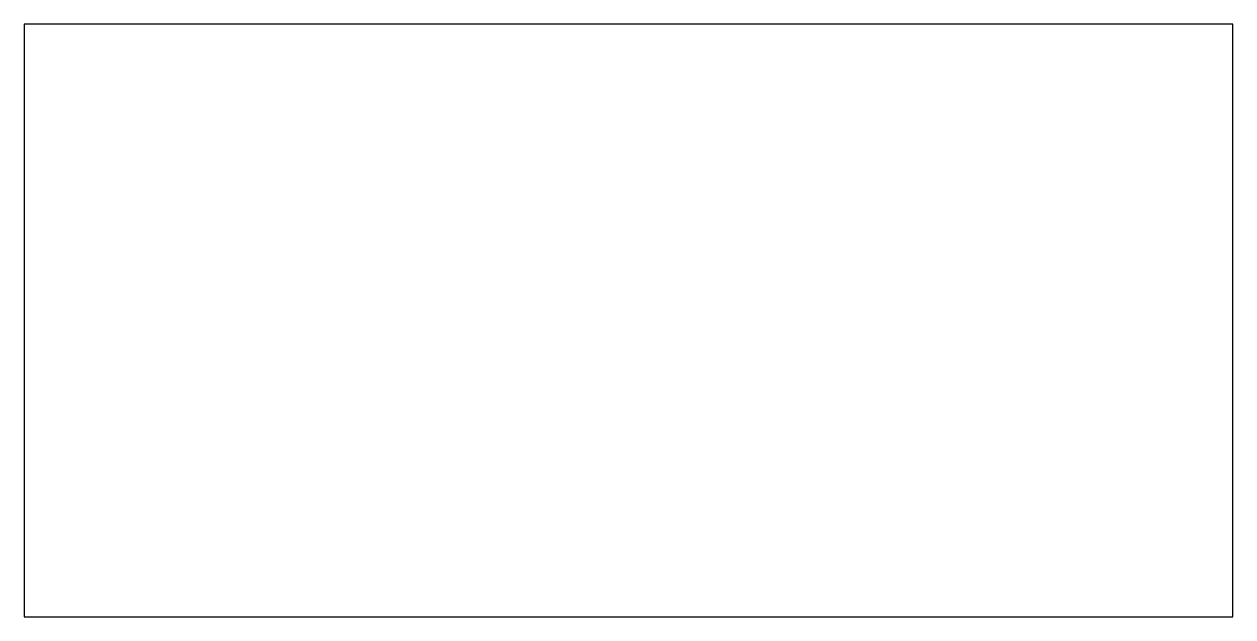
# Model space of a CAD drawing. Header units: millimetres. Extents: x -12215 to -11807, y -13824 to -13624.
import ezdxf

# ---------------------------------------------------------------- set-up
doc = ezdxf.new("R2010")
doc.units = ezdxf.units.MM
doc.header["$MEASUREMENT"] = 0

msp = doc.modelspace()

# ---------------------------------------------------------------- linework, layer by layer
for p, q in [((-12215, -13623.77), (-12215, -13823.77)), ((-11807, -13623.77), (-12215, -13623.77)), ((-11807, -13823.77), (-11807, -13623.77)), ((-12215, -13823.77), (-11807, -13823.77))]:
    msp.add_line(p, q)

doc.saveas('drawing.dxf')
